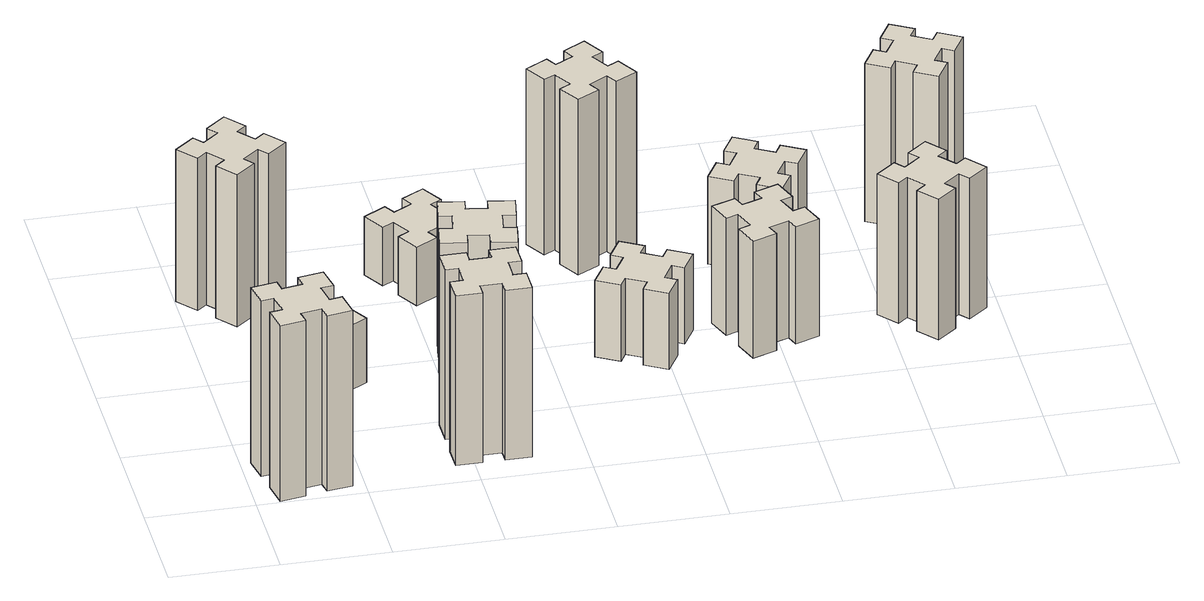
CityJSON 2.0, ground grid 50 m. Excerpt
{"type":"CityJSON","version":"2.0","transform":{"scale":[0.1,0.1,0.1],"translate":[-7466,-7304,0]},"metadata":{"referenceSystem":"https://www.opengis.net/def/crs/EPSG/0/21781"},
"CityObjects":{
"building1":{"type":"Building","attributes":{"class":"1000","function":"1000","usage":"1000","yearOfConstruction":2016,"roofType":"1000","measuredHeight":90,"storeysAboveGround":30,"storeysBelowGround":0},"geometry":[{"type":"Solid","lod":"1","boundaries":[[[[0,1,2,3,4,5,6,7,8,9,10,11,12,13,14,15,16,17,18,19]],[[17,16,20,21]],[[16,15,22,20]],[[15,14,23,22]],[[14,13,24,23]],[[13,12,25,24]],[[12,11,26,25]],[[11,10,27,26]],[[10,9,28,27]],[[9,8,29,28]],[[8,7,30,29]],[[7,6,31,30]],[[6,5,32,31]],[[5,4,33,32]],[[4,3,34,33]],[[3,2,35,34]],[[2,1,36,35]],[[1,0,37,36]],[[0,19,38,37]],[[19,18,39,38]],[[18,17,21,39]],[[24,25,26,27,28,29,30,31,32,33,34,35,36,37,38,39,21,20,22,23]]]]}]},
"building2":{"type":"Building","attributes":{"class":"1000","function":"1000","usage":"1000","yearOfConstruction":2016,"roofType":"1000","measuredHeight":33,"storeysAboveGround":30,"storeysBelowGround":0},"geometry":[{"type":"Solid","lod":"1","boundaries":[[[[40,41,42,43,44,45,46,47,48,49,50,51,52,53,54,55,56,57,58,59]],[[57,56,60,61]],[[56,55,62,60]],[[55,54,63,62]],[[54,53,64,63]],[[53,52,65,64]],[[52,51,66,65]],[[51,50,67,66]],[[50,49,68,67]],[[49,48,69,68]],[[48,47,70,69]],[[47,46,71,70]],[[46,45,72,71]],[[45,44,73,72]],[[44,43,74,73]],[[43,42,75,74]],[[42,41,76,75]],[[41,40,77,76]],[[40,59,78,77]],[[59,58,79,78]],[[58,57,61,79]],[[64,65,66,67,68,69,70,71,72,73,74,75,76,77,78,79,61,60,62,63]]]]}]},
"building3":{"type":"Building","attributes":{"class":"1000","function":"1000","usage":"1000","yearOfConstruction":2016,"roofType":"1000","measuredHeight":78,"storeysAboveGround":30,"storeysBelowGround":0},"geometry":[{"type":"Solid","lod":"1","boundaries":[[[[80,81,82,83,84,85,86,87,88,89,90,91,92,93,94,95,96,97,98,99]],[[97,96,100,101]],[[96,95,102,100]],[[95,94,103,102]],[[94,93,104,103]],[[93,92,105,104]],[[92,91,106,105]],[[91,90,107,106]],[[90,89,108,107]],[[89,88,109,108]],[[88,87,110,109]],[[87,86,111,110]],[[86,85,112,111]],[[85,84,113,112]],[[84,83,114,113]],[[83,82,115,114]],[[82,81,116,115]],[[81,80,117,116]],[[80,99,118,117]],[[99,98,119,118]],[[98,97,101,119]],[[104,105,106,107,108,109,110,111,112,113,114,115,116,117,118,119,101,100,102,103]]]]}]},
"building4":{"type":"Building","attributes":{"class":"1000","function":"1000","usage":"1000","yearOfConstruction":2016,"roofType":"1000","measuredHeight":87,"storeysAboveGround":30,"storeysBelowGround":0},"geometry":[{"type":"Solid","lod":"1","boundaries":[[[[120,121,122,123,124,125,126,127,128,129,130,131,132,133,134,135,136,137,138,139]],[[137,136,140,141]],[[136,135,142,140]],[[135,134,143,142]],[[134,133,144,143]],[[133,132,145,144]],[[132,131,146,145]],[[131,130,147,146]],[[130,129,148,147]],[[129,128,149,148]],[[128,127,150,149]],[[127,126,151,150]],[[126,125,152,151]],[[125,124,153,152]],[[124,123,154,153]],[[123,122,155,154]],[[122,121,156,155]],[[121,120,157,156]],[[120,139,158,157]],[[139,138,159,158]],[[138,137,141,159]],[[144,145,146,147,148,149,150,151,152,153,154,155,156,157,158,159,141,140,142,143]]]]}]},
"building5":{"type":"Building","attributes":{"class":"1000","function":"1000","usage":"1000","yearOfConstruction":2016,"roofType":"1000","measuredHeight":72,"storeysAboveGround":30,"storeysBelowGround":0},"geometry":[{"type":"Solid","lod":"1","boundaries":[[[[160,161,162,163,164,165,166,167,168,169,170,171,172,173,174,175,176,177,178,179]],[[177,176,180,181]],[[176,175,182,180]],[[175,174,183,182]],[[174,173,184,183]],[[173,172,185,184]],[[172,171,186,185]],[[171,170,187,186]],[[170,169,188,187]],[[169,168,189,188]],[[168,167,190,189]],[[167,166,191,190]],[[166,165,192,191]],[[165,164,193,192]],[[164,163,194,193]],[[163,162,195,194]],[[162,161,196,195]],[[161,160,197,196]],[[160,179,198,197]],[[179,178,199,198]],[[178,177,181,199]],[[184,185,186,187,188,189,190,191,192,193,194,195,196,197,198,199,181,180,182,183]]]]}]},
"building6":{"type":"Building","attributes":{"class":"1000","function":"1000","usage":"1000","yearOfConstruction":2016,"roofType":"1000","measuredHeight":30,"storeysAboveGround":30,"storeysBelowGround":0},"geometry":[{"type":"Solid","lod":"1","boundaries":[[[[200,201,202,203,204,205,206,207,208,209,210,211,212,213,214,215,216,217,218,219]],[[217,216,220,221]],[[216,215,222,220]],[[215,214,223,222]],[[214,213,224,223]],[[213,212,225,224]],[[212,211,226,225]],[[211,210,227,226]],[[210,209,228,227]],[[209,208,229,228]],[[208,207,230,229]],[[207,206,231,230]],[[206,205,232,231]],[[205,204,233,232]],[[204,203,234,233]],[[203,202,235,234]],[[202,201,236,235]],[[201,200,237,236]],[[200,219,238,237]],[[219,218,239,238]],[[218,217,221,239]],[[224,225,226,227,228,229,230,231,232,233,234,235,236,237,238,239,221,220,222,223]]]]}]},
"building7":{"type":"Building","attributes":{"class":"1000","function":"1000","usage":"1000","yearOfConstruction":2016,"roofType":"1000","measuredHeight":39,"storeysAboveGround":30,"storeysBelowGround":0},"geometry":[{"type":"Solid","lod":"1","boundaries":[[[[240,241,242,243,244,245,246,247,248,249,250,251,252,253,254,255,256,257,258,259]],[[257,256,260,261]],[[256,255,262,260]],[[255,254,263,262]],[[254,253,264,263]],[[253,252,265,264]],[[252,251,266,265]],[[251,250,267,266]],[[250,249,268,267]],[[249,248,269,268]],[[248,247,270,269]],[[247,246,271,270]],[[246,245,272,271]],[[245,244,273,272]],[[244,243,274,273]],[[243,242,275,274]],[[242,241,276,275]],[[241,240,277,276]],[[240,259,278,277]],[[259,258,279,278]],[[258,257,261,279]],[[264,265,266,267,268,269,270,271,272,273,274,275,276,277,278,279,261,260,262,263]]]]}]},
"building8":{"type":"Building","attributes":{"class":"1000","function":"1000","usage":"1000","yearOfConstruction":2016,"roofType":"1000","measuredHeight":90,"storeysAboveGround":30,"storeysBelowGround":0},"geometry":[{"type":"Solid","lod":"1","boundaries":[[[[280,281,282,283,284,285,286,287,288,289,290,291,292,293,294,295,296,297,298,299]],[[297,296,300,301]],[[296,295,302,300]],[[295,294,303,302]],[[294,293,304,303]],[[293,292,305,304]],[[292,291,306,305]],[[291,290,307,306]],[[290,289,308,307]],[[289,288,309,308]],[[288,287,310,309]],[[287,286,311,310]],[[286,285,312,311]],[[285,284,313,312]],[[284,283,314,313]],[[283,282,315,314]],[[282,281,316,315]],[[281,280,317,316]],[[280,299,318,317]],[[299,298,319,318]],[[298,297,301,319]],[[304,305,306,307,308,309,310,311,312,313,314,315,316,317,318,319,301,300,302,303]]]]}]},
"building9":{"type":"Building","attributes":{"class":"1000","function":"1000","usage":"1000","yearOfConstruction":2016,"roofType":"1000","measuredHeight":60,"storeysAboveGround":30,"storeysBelowGround":0},"geometry":[{"type":"Solid","lod":"1","boundaries":[[[[320,321,322,323,324,325,326,327,328,329,330,331,332,333,334,335,336,337,338,339]],[[337,336,340,341]],[[336,335,342,340]],[[335,334,343,342]],[[334,333,344,343]],[[333,332,345,344]],[[332,331,346,345]],[[331,330,347,346]],[[330,329,348,347]],[[329,328,349,348]],[[328,327,350,349]],[[327,326,351,350]],[[326,325,352,351]],[[325,324,353,352]],[[324,323,354,353]],[[323,322,355,354]],[[322,321,356,355]],[[321,320,357,356]],[[320,339,358,357]],[[339,338,359,358]],[[338,337,341,359]],[[344,345,346,347,348,349,350,351,352,353,354,355,356,357,358,359,341,340,342,343]]]]}]},
"building10":{"type":"Building","attributes":{"class":"1000","function":"1000","usage":"1000","yearOfConstruction":2016,"roofType":"1000","measuredHeight":45,"storeysAboveGround":30,"storeysBelowGround":0},"geometry":[{"type":"Solid","lod":"1","boundaries":[[[[360,361,362,363,364,365,366,367,368,369,370,371,372,373,374,375,376,377,378,379]],[[377,376,380,381]],[[376,375,382,380]],[[375,374,383,382]],[[374,373,384,383]],[[373,372,385,384]],[[372,371,386,385]],[[371,370,387,386]],[[370,369,388,387]],[[369,368,389,388]],[[368,367,390,389]],[[367,366,391,390]],[[366,365,392,391]],[[365,364,393,392]],[[364,363,394,393]],[[363,362,395,394]],[[362,361,396,395]],[[361,360,397,396]],[[360,379,398,397]],[[379,378,399,398]],[[378,377,381,399]],[[384,385,386,387,388,389,390,391,392,393,394,395,396,397,398,399,381,380,382,383]]]]}]},
"building11":{"type":"Building","attributes":{"class":"1000","function":"1000","usage":"1000","yearOfConstruction":2016,"roofType":"1000","measuredHeight":72,"storeysAboveGround":30,"storeysBelowGround":0},"geometry":[{"type":"Solid","lod":"1","boundaries":[[[[400,401,402,403,404,405,406,407,408,409,410,411,412,413,414,415,416,417,418,419]],[[417,416,420,421]],[[416,415,422,420]],[[415,414,423,422]],[[414,413,424,423]],[[413,412,425,424]],[[412,411,426,425]],[[411,410,427,426]],[[410,409,428,427]],[[409,408,429,428]],[[408,407,430,429]],[[407,406,431,430]],[[406,405,432,431]],[[405,404,433,432]],[[404,403,434,433]],[[403,402,435,434]],[[402,401,436,435]],[[401,400,437,436]],[[400,419,438,437]],[[419,418,439,438]],[[418,417,421,439]],[[424,425,426,427,428,429,430,431,432,433,434,435,436,437,438,439,421,420,422,423]]]]}]},
"building12":{"type":"Building","attributes":{"class":"1000","function":"1000","usage":"1000","yearOfConstruction":2016,"roofType":"1000","measuredHeight":81,"storeysAboveGround":30,"storeysBelowGround":0},"geometry":[{"type":"Solid","lod":"1","boundaries":[[[[440,441,442,443,444,445,446,447,448,449,450,451,452,453,454,455,456,457,458,459]],[[457,456,460,461]],[[456,455,462,460]],[[455,454,463,462]],[[454,453,464,463]],[[453,452,465,464]],[[452,451,466,465]],[[451,450,467,466]],[[450,449,468,467]],[[449,448,469,468]],[[448,447,470,469]],[[447,446,471,470]],[[446,445,472,471]],[[445,444,473,472]],[[444,443,474,473]],[[443,442,475,474]],[[442,441,476,475]],[[441,440,477,476]],[[440,459,478,477]],[[459,458,479,478]],[[458,457,461,479]],[[464,465,466,467,468,469,470,471,472,473,474,475,476,477,478,479,461,460,462,463]]]]}]}
},
"vertices":[
[275,322,0],[177,305,0],[167,364,0],[48,343,0],[69,225,0],[128,235,0],[146,137,0],[87,127,0],[107,8,0],[226,29,0],[215,88,0],[314,106,0],[324,47,0],[442,67,0],[421,186,0],[362,175,0],[345,274,0],[404,284,0],[383,402,0],[265,381,0],[345,274,900],[404,284,900],[362,175,900],[421,186,900],[442,67,900],[324,47,900],[314,106,900],[215,88,900],[226,29,900],[107,8,900],[87,127,900],[146,137,900],[128,235,900],[69,225,900],[48,343,900],[167,364,900],[177,305,900],[275,322,900],[265,381,900],[383,402,900],
[457,825,0],[544,875,0],[574,823,0],[678,883,0],[618,987,0],[566,957,0],[516,1044,0],[568,1074,0],[508,1178,0],[404,1118,0],[434,1066,0],[347,1016,0],[317,1068,0],[213,1008,0],[273,904,0],[325,934,0],[375,847,0],[323,817,0],[383,713,0],[487,773,0],[375,847,330],[323,817,330],[325,934,330],[273,904,330],[213,1008,330],[317,1068,330],[347,1016,330],[434,1066,330],[404,1118,330],[508,1178,330],[568,1074,330],[516,1044,330],[566,957,330],[618,987,330],[678,883,330],[574,823,330],[544,875,330],[457,825,330],[487,773,330],[383,713,330],
[278,1569,0],[354,1633,0],[393,1587,0],[485,1664,0],[408,1756,0],[362,1718,0],[297,1794,0],[343,1833,0],[266,1925,0],[174,1848,0],[213,1802,0],[136,1737,0],[98,1783,0],[6,1706,0],[83,1614,0],[129,1653,0],[193,1576,0],[147,1538,0],[224,1446,0],[316,1523,0],[193,1576,780],[147,1538,780],[129,1653,780],[83,1614,780],[6,1706,780],[98,1783,780],[136,1737,780],[213,1802,780],[174,1848,780],[266,1925,780],[343,1833,780],[297,1794,780],[362,1718,780],[408,1756,780],[485,1664,780],[393,1587,780],[354,1633,780],[278,1569,780],[316,1523,780],[224,1446,780],
[1035,195,0],[1135,195,0],[1135,135,0],[1255,135,0],[1255,255,0],[1195,255,0],[1195,355,0],[1255,355,0],[1255,475,0],[1135,475,0],[1135,415,0],[1035,415,0],[1035,475,0],[915,475,0],[915,355,0],[975,355,0],[975,255,0],[915,255,0],[915,135,0],[1035,135,0],[975,255,870],[915,255,870],[975,355,870],[915,355,870],[915,475,870],[1035,475,870],[1035,415,870],[1135,415,870],[1135,475,870],[1255,475,870],[1255,355,870],[1195,355,870],[1195,255,870],[1255,255,870],[1255,135,870],[1135,135,870],[1135,195,870],[1035,195,870],[1035,135,870],[915,135,870],
[1285,877,0],[1302,975,0],[1361,965,0],[1382,1083,0],[1264,1104,0],[1254,1045,0],[1155,1062,0],[1166,1121,0],[1047,1142,0],[1027,1024,0],[1086,1014,0],[1068,915,0],[1009,926,0],[988,807,0],[1107,787,0],[1117,846,0],[1215,828,0],[1205,769,0],[1323,748,0],[1344,867,0],[1215,828,720],[1205,769,720],[1117,846,720],[1107,787,720],[988,807,720],[1009,926,720],[1068,915,720],[1086,1014,720],[1027,1024,720],[1047,1142,720],[1166,1121,720],[1155,1062,720],[1254,1045,720],[1264,1104,720],[1382,1083,720],[1361,965,720],[1302,975,720],[1285,877,720],[1344,867,720],[1323,748,720],
[1074,1806,0],[987,1756,0],[957,1808,0],[853,1748,0],[913,1644,0],[965,1674,0],[1015,1587,0],[963,1557,0],[1023,1453,0],[1127,1513,0],[1097,1565,0],[1184,1615,0],[1214,1563,0],[1318,1623,0],[1258,1727,0],[1206,1697,0],[1156,1784,0],[1208,1814,0],[1148,1918,0],[1044,1858,0],[1156,1784,300],[1208,1814,300],[1206,1697,300],[1258,1727,300],[1318,1623,300],[1214,1563,300],[1184,1615,300],[1097,1565,300],[1127,1513,300],[1023,1453,300],[963,1557,300],[1015,1587,300],[965,1674,300],[913,1644,300],[853,1748,300],[957,1808,300],[987,1756,300],[1074,1806,300],[1044,1858,300],[1148,1918,300],
[1996,847,0],[2046,934,0],[2098,904,0],[2158,1008,0],[2054,1068,0],[2024,1016,0],[1937,1066,0],[1967,1118,0],[1863,1178,0],[1803,1074,0],[1855,1044,0],[1805,957,0],[1753,987,0],[1693,883,0],[1797,823,0],[1827,875,0],[1914,825,0],[1884,773,0],[1988,713,0],[2048,817,0],[1914,825,390],[1884,773,390],[1827,875,390],[1797,823,390],[1693,883,390],[1753,987,390],[1805,957,390],[1855,1044,390],[1803,1074,390],[1863,1178,390],[1967,1118,390],[1937,1066,390],[2024,1016,390],[2054,1068,390],[2158,1008,390],[2098,904,390],[2046,934,390],[1996,847,390],[2048,817,390],[1988,713,390],
[1814,1906,0],[1727,1856,0],[1697,1908,0],[1593,1848,0],[1653,1744,0],[1705,1774,0],[1755,1687,0],[1703,1657,0],[1763,1553,0],[1867,1613,0],[1837,1665,0],[1924,1715,0],[1954,1663,0],[2058,1723,0],[1998,1827,0],[1946,1797,0],[1896,1884,0],[1948,1914,0],[1888,2018,0],[1784,1958,0],[1896,1884,900],[1948,1914,900],[1946,1797,900],[1998,1827,900],[2058,1723,900],[1954,1663,900],[1924,1715,900],[1837,1665,900],[1867,1613,900],[1763,1553,900],[1703,1657,900],[1755,1687,900],[1705,1774,900],[1653,1744,900],[1593,1848,900],[1697,1908,900],[1727,1856,900],[1814,1906,900],[1784,1958,900],[1888,2018,900],
[2586,936,0],[2552,1030,0],[2608,1050,0],[2567,1163,0],[2454,1122,0],[2475,1066,0],[2381,1032,0],[2360,1088,0],[2247,1047,0],[2289,934,0],[2345,955,0],[2379,861,0],[2323,840,0],[2364,727,0],[2477,769,0],[2456,825,0],[2550,859,0],[2570,803,0],[2683,844,0],[2642,957,0],[2550,859,600],[2570,803,600],[2456,825,600],[2477,769,600],[2364,727,600],[2323,840,600],[2379,861,600],[2345,955,600],[2289,934,600],[2247,1047,600],[2360,1088,600],[2381,1032,600],[2475,1066,600],[2454,1122,600],[2567,1163,600],[2608,1050,600],[2552,1030,600],[2586,936,600],[2642,957,600],[2683,844,600],
[2467,1515,0],[2554,1465,0],[2524,1413,0],[2628,1353,0],[2688,1457,0],[2636,1487,0],[2686,1574,0],[2738,1544,0],[2798,1648,0],[2694,1708,0],[2664,1656,0],[2577,1706,0],[2607,1758,0],[2503,1818,0],[2443,1714,0],[2495,1684,0],[2445,1597,0],[2393,1627,0],[2333,1523,0],[2437,1463,0],[2445,1597,450],[2393,1627,450],[2495,1684,450],[2443,1714,450],[2503,1818,450],[2607,1758,450],[2577,1706,450],[2664,1656,450],[2694,1708,450],[2798,1648,450],[2738,1544,450],[2686,1574,450],[2636,1487,450],[2688,1457,450],[2628,1353,450],[2524,1413,450],[2554,1465,450],[2467,1515,450],[2437,1463,450],[2333,1523,450],
[3089,913,0],[3153,836,0],[3107,798,0],[3184,706,0],[3276,783,0],[3238,829,0],[3314,893,0],[3353,847,0],[3445,924,0],[3368,1016,0],[3322,978,0],[3257,1054,0],[3303,1093,0],[3226,1185,0],[3134,1108,0],[3173,1062,0],[3096,997,0],[3058,1043,0],[2966,966,0],[3043,874,0],[3096,997,720],[3058,1043,720],[3173,1062,720],[3134,1108,720],[3226,1185,720],[3303,1093,720],[3257,1054,720],[3322,978,720],[3368,1016,720],[3445,924,720],[3353,847,720],[3314,893,720],[3238,829,720],[3276,783,720],[3184,706,720],[3107,798,720],[3153,836,720],[3089,913,720],[3043,874,720],[2966,966,720],
[3207,1715,0],[3294,1665,0],[3264,1613,0],[3368,1553,0],[3428,1657,0],[3376,1687,0],[3426,1774,0],[3478,1744,0],[3538,1848,0],[3434,1908,0],[3404,1856,0],[3317,1906,0],[3347,1958,0],[3243,2018,0],[3183,1914,0],[3235,1884,0],[3185,1797,0],[3133,1827,0],[3073,1723,0],[3177,1663,0],[3185,1797,810],[3133,1827,810],[3235,1884,810],[3183,1914,810],[3243,2018,810],[3347,1958,810],[3317,1906,810],[3404,1856,810],[3434,1908,810],[3538,1848,810],[3478,1744,810],[3426,1774,810],[3376,1687,810],[3428,1657,810],[3368,1553,810],[3264,1613,810],[3294,1665,810],[3207,1715,810],[3177,1663,810],[3073,1723,810]
]}
